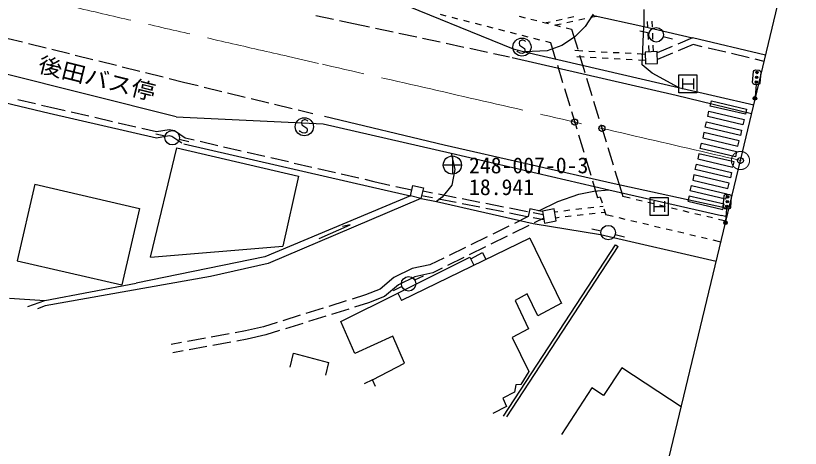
# Model space of a CAD drawing. Units: millimetres, scale not verified. Extents: x 40000 to 680000, y 20000 to 380000.
# Drawn here: x 499262 to 564224, y 239665 to 275436 of the extents above; entities that cross this region are included whole.
import ezdxf
from ezdxf.enums import TextEntityAlignment as Align

# ---------------------------------------------------------------- set-up
doc = ezdxf.new("R2010")
doc.units = ezdxf.units.MM
doc.header["$LTSCALE"] = 1000
doc.header["$PDMODE"] = 32
doc.header["$PDSIZE"] = 500
doc.linetypes.add('CHAIN', pattern=[18.5, 12, -1.5, 3.5, -1.5])
for name, color, linetype, lineweight in [('M-BGD', 7, 'Continuous', 25), ('M-BMK', 2, 'CHAIN', 13), ('M-BMK-OTRS', 5, 'Continuous', 25), ('M-BMK-SRVR', 3, 'Continuous', 25), ('M-STR-STR1', 1, 'Continuous', 25), ('M-STR-STRC', 7, 'Continuous', 25)]:
    doc.layers.add(name, color=color, linetype=linetype, lineweight=lineweight)
doc.layers.add('M-OTRS', color=6, linetype='Continuous')
doc.styles.add('ＭＳ ゴシック', font='')
doc.styles.get('ＭＳ ゴシック').set_extended_font_data('MS Gothic')

msp = doc.modelspace()

# ---------------------------------------------------------------- linework, layer by layer
at = {"layer": 'M-BGD'}
for p, q in [((527954, 277783), (540445, 272685)), ((534396, 275550), (534880, 275426)), ((547065, 275570), (546412, 274542)), ((551256, 275957), (551274, 274547)), ((535365, 275302), (535849, 275178)), ((536333, 275054), (536818, 274930)), ((537302, 274806), (537787, 274682)), ((540950, 275391), (541436, 275271)), ((541921, 275152), (542407, 275032)), ((542892, 274913), (543378, 274793)), ((543520, 274914), (543183, 274841)), ((544497, 275125), (544009, 275020)), ((545393, 274961), (544904, 274855)), ((545475, 275337), (544986, 275231)), ((546370, 275172), (545881, 275066)), ((547347, 275383), (546859, 275278)), ((551550, 274964), (551576, 274464)), ((551975, 274485), (551950, 274984)), ((538271, 274558), (538755, 274434)), ((539240, 274310), (539724, 274186)), ((543863, 274673), (544349, 274554)), ((544415, 274749), (543956, 274650)), ((544834, 274434), (545281, 274324)), ((546412, 274542), (545515, 273665)), ((551707, 273988), (550928, 274171)), ((551129, 271370), (551274, 274547)), ((540208, 274062), (540693, 273938)), ((541177, 273814), (541662, 273690)), ((542146, 273566), (542630, 273442)), ((545515, 273665), (544468, 272967)), ((551602, 273965), (551627, 273466)), ((552027, 273486), (552001, 273985)), ((552876, 273720), (553655, 273537)), ((555304, 273598), (554072, 273077)), ((543115, 273318), (543541, 273209)), ((544468, 272967), (543271, 272534)), ((551653, 272966), (551680, 272439)), ((552079, 272460), (552052, 272987)), ((553611, 272883), (552379, 272362)), ((555350, 273053), (554109, 272529)), ((556102, 272875), (555350, 273053)), ((540445, 272685), (541420, 272451)), ((543271, 272534), (541420, 272451)), ((541420, 272451), (554142, 269500)), ((546228, 272515), (545559, 272551)), ((547226, 272461), (546727, 272488)), ((548225, 272407), (547726, 272434)), ((549223, 272353), (548724, 272380)), ((550222, 272299), (549723, 272326)), ((551391, 272235), (550721, 272272)), ((552375, 272467), (551384, 272432)), ((551384, 272432), (551418, 271445)), ((552410, 271480), (552375, 272467)), ((553648, 272334), (552407, 271809)), ((558048, 272414), (556589, 272759)), ((559994, 271952), (558535, 272298)), ((546320, 272009), (545726, 272041)), ((547319, 271955), (546820, 271982)), ((548317, 271901), (547818, 271928)), ((549316, 271847), (548817, 271874)), ((550315, 271793), (549815, 271820)), ((551408, 271734), (550814, 271766)), ((561233, 271659), (560481, 271837)), ((551964, 270676), (551129, 271370)), ((551418, 271445), (552410, 271480)), ((560345, 270817), (560403, 270913)), ((560403, 270913), (560507, 270954)), ((560507, 270954), (560806, 270929)), ((560806, 270929), (560901, 270871)), ((512560, 267075), (497904, 270741)), ((554142, 269500), (551964, 270676)), ((560271, 269920), (560345, 270817)), ((560943, 270768), (560869, 269871)), ((560901, 270871), (560943, 270768)), ((560312, 269816), (560271, 269920)), ((560408, 269758), (560312, 269816)), ((560707, 269734), (560408, 269758)), ((560558, 269746), (560475, 268749)), ((560811, 269775), (560707, 269734)), ((560869, 269871), (560811, 269775)), ((554142, 269500), (560370, 268056)), ((499451, 268506), (500911, 268163)), ((501398, 268048), (502135, 267874)), ((502135, 267874), (503364, 267593)), ((503851, 267481), (505313, 267147)), ((505801, 267035), (507263, 266700)), ((512560, 267075), (524715, 266493)), ((507750, 266589), (509212, 266254)), ((524715, 266493), (535323, 264059)), ((509700, 266142), (510928, 265861)), ((510928, 265861), (511979, 266039)), ((511979, 266039), (512401, 265956)), ((512401, 265956), (513302, 265332)), ((511636, 265472), (510855, 265642)), ((510914, 265351), (511972, 265531)), ((511972, 265531), (512202, 265485)), ((512202, 265485), (513017, 264921)), ((512809, 265216), (513590, 265045)), ((513302, 265332), (514040, 265162)), ((514527, 265050), (515989, 264713)), ((510417, 255479), (512606, 264520)), ((512606, 264520), (522666, 262176)), ((516476, 264601), (517938, 264265)), ((518425, 264153), (519887, 263816)), ((535323, 264059), (535615, 262707)), ((535323, 264059), (548380, 261037)), ((520375, 263704), (521836, 263368)), ((522324, 263256), (523785, 262919)), ((524273, 262807), (525734, 262471)), ((535615, 262707), (535381, 261433)), ((522666, 262176), (521367, 256370)), ((526222, 262359), (527684, 262022)), ((528171, 261910), (528909, 261740)), ((500849, 261494), (499393, 255178)), ((500849, 261494), (509500, 259499)), ((528909, 261740), (530240, 261437)), ((530727, 261326), (532058, 261024)), ((531948, 260533), (532153, 261407)), ((532153, 261407), (533021, 261203)), ((533021, 261203), (532817, 260330)), ((535381, 261433), (534569, 260436)), ((531948, 260533), (519898, 255489)), ((532817, 260330), (531948, 260533)), ((532874, 260572), (533768, 260395)), ((532965, 260961), (533775, 260801)), ((534266, 260705), (535737, 260414)), ((544137, 260086), (545891, 260691)), ((545891, 260691), (547132, 260938)), ((547132, 260938), (548380, 261037)), ((548380, 261037), (557691, 258916)), ((549391, 260961), (549533, 260488)), ((557839, 259637), (557913, 260534)), ((557913, 260534), (557971, 260629)), ((557971, 260629), (558075, 260671)), ((558075, 260671), (558374, 260646)), ((558374, 260646), (558469, 260588)), ((558469, 260588), (558511, 260484)), ((532817, 260330), (520170, 254946)), ((534569, 260436), (534113, 260078)), ((534259, 260298), (535731, 260008)), ((536221, 259911), (537693, 259621)), ((536228, 260317), (537700, 260027)), ((538190, 259930), (539662, 259640)), ((542568, 259310), (544137, 260086)), ((547667, 260442), (547444, 260374)), ((547667, 260442), (547816, 259949)), ((550150, 260340), (549533, 260488)), ((551123, 260107), (550636, 260224)), ((552095, 259874), (551609, 259991)), ((558511, 260484), (558437, 259587)), ((509500, 259499), (508044, 253183)), ((538183, 259524), (539655, 259233)), ((540152, 259543), (541624, 259252)), ((541825, 259459), (541700, 258833)), ((542862, 259235), (541825, 259459)), ((543838, 259453), (542873, 259276)), ((542873, 259276), (543054, 258292)), ((544018, 258469), (543838, 259453)), ((543879, 259227), (544148, 259258)), ((544645, 259314), (545142, 259371)), ((545639, 259427), (546136, 259484)), ((546632, 259540), (547129, 259597)), ((547626, 259654), (547896, 259684)), ((547960, 259470), (548109, 258977)), ((553068, 259641), (552581, 259758)), ((554040, 259408), (553554, 259525)), ((555013, 259175), (554526, 259292)), ((557880, 259533), (557839, 259637)), ((557976, 259475), (557880, 259533)), ((558275, 259450), (557976, 259475)), ((558125, 259463), (558043, 258466)), ((558379, 259492), (558275, 259450)), ((558437, 259587), (558379, 259492)), ((540145, 259137), (541617, 258846)), ((541700, 258833), (540548, 258266)), ((542108, 258749), (543002, 258573)), ((542114, 259156), (542925, 258996)), ((542982, 258683), (542201, 258299)), ((543969, 258734), (544267, 258768)), ((544764, 258824), (545260, 258881)), ((545757, 258938), (546254, 258994)), ((546751, 259051), (547248, 259107)), ((547744, 259164), (548042, 259198)), ((548741, 258827), (548109, 258977)), ((549714, 258596), (549227, 258712)), ((555985, 258942), (555499, 259058)), ((556957, 258709), (556471, 258825)), ((558061, 258445), (557444, 258592)), ((558148, 258809), (557691, 258916)), ((524397, 257010), (526959, 258130)), ((526959, 258130), (526307, 258019)), ((540099, 258045), (538753, 257383)), ((541752, 258078), (540406, 257416)), ((543054, 258292), (544018, 258469)), ((550687, 258365), (550200, 258481)), ((551660, 258134), (551173, 258250)), ((552633, 257903), (552146, 258019)), ((547734, 257621), (546950, 257784)), ((548902, 257350), (549678, 257153)), ((553606, 257673), (553119, 257788)), ((554579, 257442), (554092, 257557)), ((555552, 257211), (555065, 257326)), ((541833, 257048), (531204, 251892)), ((538304, 257162), (536958, 256500)), ((539957, 257195), (538611, 256533)), ((541833, 257048), (544452, 251650)), ((556525, 256980), (556038, 257095)), ((557643, 256714), (557011, 256864)), ((510417, 255479), (521367, 256370)), ((536510, 256280), (535164, 255618)), ((538163, 256312), (536817, 255650)), ((539660, 242335), (548929, 256489)), ((539919, 242275), (549138, 256352)), ((548929, 256489), (549138, 256352)), ((519898, 255489), (509239, 253320)), ((530897, 252506), (536867, 255458)), ((534715, 255397), (533562, 254830)), ((536368, 255430), (535022, 254768)), ((536867, 255458), (537194, 254797)), ((536940, 255333), (537915, 255850)), ((537915, 255850), (538195, 255283)), ((499393, 255178), (508044, 253183)), ((520170, 254946), (515392, 253867)), ((533562, 254830), (532081, 254522)), ((532081, 254522), (530572, 253778)), ((533792, 254163), (532311, 253854)), ((534573, 254547), (533792, 254163)), ((515392, 253867), (501708, 251449)), ((530572, 253778), (529426, 252821)), ((532311, 253854), (530956, 253187)), ((532301, 253584), (533015, 253936)), ((501680, 251897), (509239, 253320)), ((529426, 252821), (528230, 252343)), ((530956, 253187), (529789, 252213)), ((531235, 253045), (530519, 252693)), ((498742, 252069), (501680, 251897)), ((526171, 250151), (530897, 252506)), ((528230, 252343), (527111, 251995)), ((529789, 252213), (528464, 251683)), ((530897, 252506), (531204, 251892)), ((541602, 252431), (540614, 251885)), ((542502, 250614), (541602, 252431)), ((500269, 251384), (501680, 251897)), ((501708, 251449), (501058, 251202)), ((526633, 251847), (525201, 251402)), ((528464, 251683), (527320, 251327)), ((540614, 251885), (541708, 249530)), ((544444, 251667), (542502, 250614)), ((524723, 251254), (523291, 250809)), ((526842, 251179), (525410, 250734)), ((522813, 250661), (521380, 250216)), ((524932, 250586), (523500, 250141)), ((527345, 247503), (526171, 250151)), ((519784, 249721), (518280, 249367)), ((520903, 250068), (519784, 249721)), ((523022, 249993), (521590, 249548)), ((541708, 249530), (540376, 248837)), ((516932, 249121), (515457, 248852)), ((518280, 249367), (517424, 249211)), ((519968, 249045), (518423, 248682)), ((521112, 249400), (519968, 249045)), ((530487, 248926), (527345, 247503)), ((531466, 246713), (530487, 248926)), ((540376, 248837), (541751, 246026)), ((512997, 248404), (512141, 248248)), ((514965, 248763), (513489, 248493)), ((517067, 248434), (515591, 248165)), ((518423, 248682), (517558, 248524)), ((513131, 247717), (512267, 247559)), ((515099, 248076), (513623, 247806)), ((521995, 246384), (522274, 247520)), ((522274, 247520), (525153, 246760)), ((525153, 246760), (524910, 245718)), ((528801, 245326), (531466, 246713)), ((549445, 246317), (547942, 244026)), ((554358, 243092), (549445, 246317)), ((541751, 246026), (541073, 244949)), ((528801, 245326), (528117, 244986)), ((529050, 244773), (528801, 245326)), ((540676, 244917), (540552, 244293)), ((541073, 244949), (540676, 244917)), ((540552, 244293), (539592, 243821)), ((546973, 244662), (544445, 240810)), ((547942, 244026), (546973, 244662)), ((539592, 243821), (539899, 243130)), ((539899, 243130), (538761, 242543))]:
    msp.add_line(p, q, dxfattribs=at)
for centre, radius in [((552292, 273858), 600), ((560607, 270344), 100), ((560640, 270742), 100), ((560607, 270344), 50), ((560640, 270742), 50), ((560574, 269945), 100), ((560574, 269945), 50), ((560463, 268600), 150), ((560463, 268600), 100), ((560463, 268600), 50), ((512223, 265345), 600), ((558208, 260459), 100), ((558208, 260459), 50), ((558175, 260061), 100), ((558175, 260061), 50), ((558142, 259662), 100), ((558142, 259662), 50), ((548321, 257499), 600), ((558030, 258317), 150), ((558030, 258317), 100), ((558030, 258317), 50), ((531793, 253266), 600)]:
    msp.add_circle(centre, radius, dxfattribs=at)
at = {"layer": 'M-BMK'}
msp.add_line((521842, 272062), (524338, 271496), dxfattribs=at)
msp.add_circle((559270, 263462), 750, dxfattribs=at)
for centre, radius, start, end in [((1209053, 3294932), 3100000, 255.69738, 257.19218), ((-1108199, -6907513), 7362292, 76.90962, 77.18858)]:
    msp.add_arc(centre, radius, start, end, dxfattribs=at)
at = {"layer": 'M-BMK-OTRS'}
for p, q in [((559270, 263462), (573010, 320845)), ((547002, 275471), (551274, 274547)), ((551274, 274547), (555304, 273598)), ((561354, 272165), (555304, 273598)), ((494219, 269224), (502024, 267387)), ((502024, 267387), (510914, 265351)), ((513190, 264845), (528798, 261253)), ((547278, 213731), (559270, 263462)), ((528798, 261253), (531947, 260536)), ((532820, 260329), (534113, 260078)), ((534113, 260078), (542093, 258245)), ((542093, 258245), (547675, 257333)), ((547675, 257333), (557264, 255143))]:
    msp.add_line(p, q, dxfattribs=at)
at = {"layer": 'M-BMK-SRVR'}
for p, q in [((535416, 263837), (535416, 262337)), ((536166, 263087), (534666, 263087))]:
    msp.add_line(p, q, dxfattribs=at)
msp.add_circle((535416, 263087), 750, dxfattribs=at)
at = {"layer": 'M-OTRS'}
for p in [(545538, 266641), (547797, 266120), (559270, 263462)]:
    msp.add_point(p, dxfattribs=at)
at = {"layer": 'M-STR-STR1'}
for p, q in [((545281, 274324), (545791, 272660)), ((543541, 273209), (543965, 271814)), ((545938, 272182), (546377, 270748)), ((544111, 271336), (544547, 269901)), ((546524, 270270), (546964, 268836)), ((544693, 269422), (545129, 267987)), ((547111, 268358), (547550, 266924)), ((545274, 267509), (545711, 266074)), ((547697, 266446), (548137, 265012)), ((545856, 265595), (546292, 264160)), ((548283, 264534), (548723, 263100)), ((546438, 263682), (546874, 262247)), ((548870, 262622), (549380, 260958)), ((547020, 261768), (547444, 260374))]:
    msp.add_line(p, q, dxfattribs=at)
at = {"layer": 'M-STR-STRC'}
for p, q in [((525576, 275122), (524108, 275430)), ((527233, 274775), (526065, 275019)), ((528550, 274493), (527233, 274775)), ((530505, 274075), (529039, 274388)), ((499832, 273235), (498629, 273533)), ((532461, 273656), (530994, 273970)), ((534417, 273238), (532950, 273552)), ((501773, 272753), (500317, 273114)), ((536373, 272820), (534906, 273134)), ((540979, 273338), (540935, 273161)), ((540935, 273161), (540982, 273007)), ((541166, 273413), (540979, 273338)), ((540982, 273007), (541381, 272733)), ((541286, 273403), (541166, 273413)), ((541403, 273363), (541286, 273403)), ((541458, 273298), (541403, 273363)), ((503714, 272271), (502258, 272632)), ((538328, 272402), (536862, 272715)), ((540134, 272015), (538817, 272297)), ((540845, 272446), (540793, 272541)), ((541017, 272341), (540845, 272446)), ((541227, 272324), (541017, 272341)), ((541384, 272401), (541227, 272324)), ((541381, 272733), (541428, 272578)), ((541428, 272578), (541384, 272401)), ((505655, 271788), (504199, 272150)), ((507596, 271306), (506140, 271668)), ((553947, 268826), (540360, 271963)), ((509537, 270824), (508081, 271186)), ((511478, 270342), (510022, 270704)), ((554168, 270549), (555668, 270550)), ((554169, 269049), (554168, 270549)), ((554468, 270250), (554468, 269350)), ((555368, 270250), (555368, 269350)), ((555668, 270550), (555669, 269050)), ((513165, 269923), (511963, 270221)), ((514379, 269628), (513165, 269923)), ((554468, 269800), (555368, 269800)), ((516322, 269155), (514865, 269509)), ((518266, 268682), (516808, 269037)), ((555669, 269050), (554169, 269049)), ((520209, 268209), (518751, 268564)), ((560196, 267330), (553947, 268826)), ((556761, 267961), (556863, 268399)), ((556863, 268399), (559777, 267720)), ((522152, 267737), (520695, 268091)), ((559676, 267282), (556761, 267961)), ((559777, 267720), (559676, 267282)), ((523852, 267323), (522638, 267619)), ((534740, 264726), (524837, 267088)), ((556556, 267093), (556659, 267530)), ((559468, 266407), (556556, 267093)), ((556659, 267530), (559571, 266845)), ((522959, 266750), (522915, 266573)), ((522915, 266573), (522962, 266419)), ((523146, 266825), (522959, 266750)), ((522962, 266419), (523361, 266145)), ((523266, 266815), (523146, 266825)), ((523383, 266775), (523266, 266815)), ((523438, 266710), (523383, 266775)), ((556350, 266217), (556453, 266655)), ((556453, 266655), (559365, 265969)), ((559571, 266845), (559468, 266407)), ((522825, 265858), (522773, 265953)), ((522997, 265753), (522825, 265858)), ((523207, 265736), (522997, 265753)), ((523364, 265813), (523207, 265736)), ((523361, 266145), (523408, 265990)), ((523408, 265990), (523364, 265813)), ((556246, 265779), (556143, 265341)), ((559159, 265093), (556246, 265779)), ((559262, 265531), (556350, 266217)), ((559365, 265969), (559262, 265531)), ((556143, 265341), (559056, 264655)), ((559056, 264655), (559159, 265093)), ((548825, 261522), (534740, 264726)), ((555937, 264465), (556040, 264903)), ((558850, 263780), (555937, 264465)), ((556040, 264903), (558953, 264218)), ((555834, 264028), (555731, 263590)), ((558747, 263342), (555834, 264028)), ((558953, 264218), (558850, 263780)), ((555525, 262714), (555628, 263152)), ((555628, 263152), (558540, 262466)), ((555731, 263590), (558644, 262904)), ((558644, 262904), (558747, 263342)), ((558437, 262028), (555525, 262714)), ((558540, 262466), (558437, 262028)), ((555422, 262276), (555319, 261838)), ((555319, 261838), (558231, 261153)), ((558334, 261590), (555422, 262276)), ((557944, 259539), (548825, 261522)), ((555113, 260963), (555216, 261401)), ((555216, 261401), (558128, 260715)), ((558231, 261153), (558334, 261590)), ((555010, 260525), (554906, 260087)), ((557922, 259839), (555010, 260525)), ((558025, 260277), (555113, 260963)), ((558128, 260715), (558025, 260277)), ((551792, 260412), (553292, 260413)), ((551792, 258912), (551792, 260412)), ((552092, 260112), (552092, 259212)), ((552992, 260112), (552992, 259212)), ((553292, 260413), (553292, 258913)), ((554906, 260087), (557819, 259401)), ((552092, 259662), (552992, 259662)), ((557819, 259401), (557922, 259839)), ((557944, 259539), (558306, 259462)), ((553292, 258913), (551792, 258912))]:
    msp.add_line(p, q, dxfattribs=at)
for centre in [(541179, 272840), (523159, 266252)]:
    msp.add_circle(centre, 750, dxfattribs=at)

# ---------------------------------------------------------------- texts
at = {"layer": 'M-BGD', "style": 'ＭＳ ゴシック', "width": 1.1}
msp.add_text('後田バス停', height=1320, rotation=345.958, dxfattribs=at).set_placement((500928, 270440), align=Align.BOTTOM_LEFT)
at = {"layer": 'M-BMK-SRVR', "style": 'ＭＳ ゴシック'}
for s, p in [('248-007-0-3', (536795, 262005)), ('18.941', (536796, 260205))]:
    msp.add_text(s, height=1320, rotation=0.021, dxfattribs=at).set_placement(p, align=Align.BOTTOM_LEFT)

doc.saveas('drawing.dxf')
